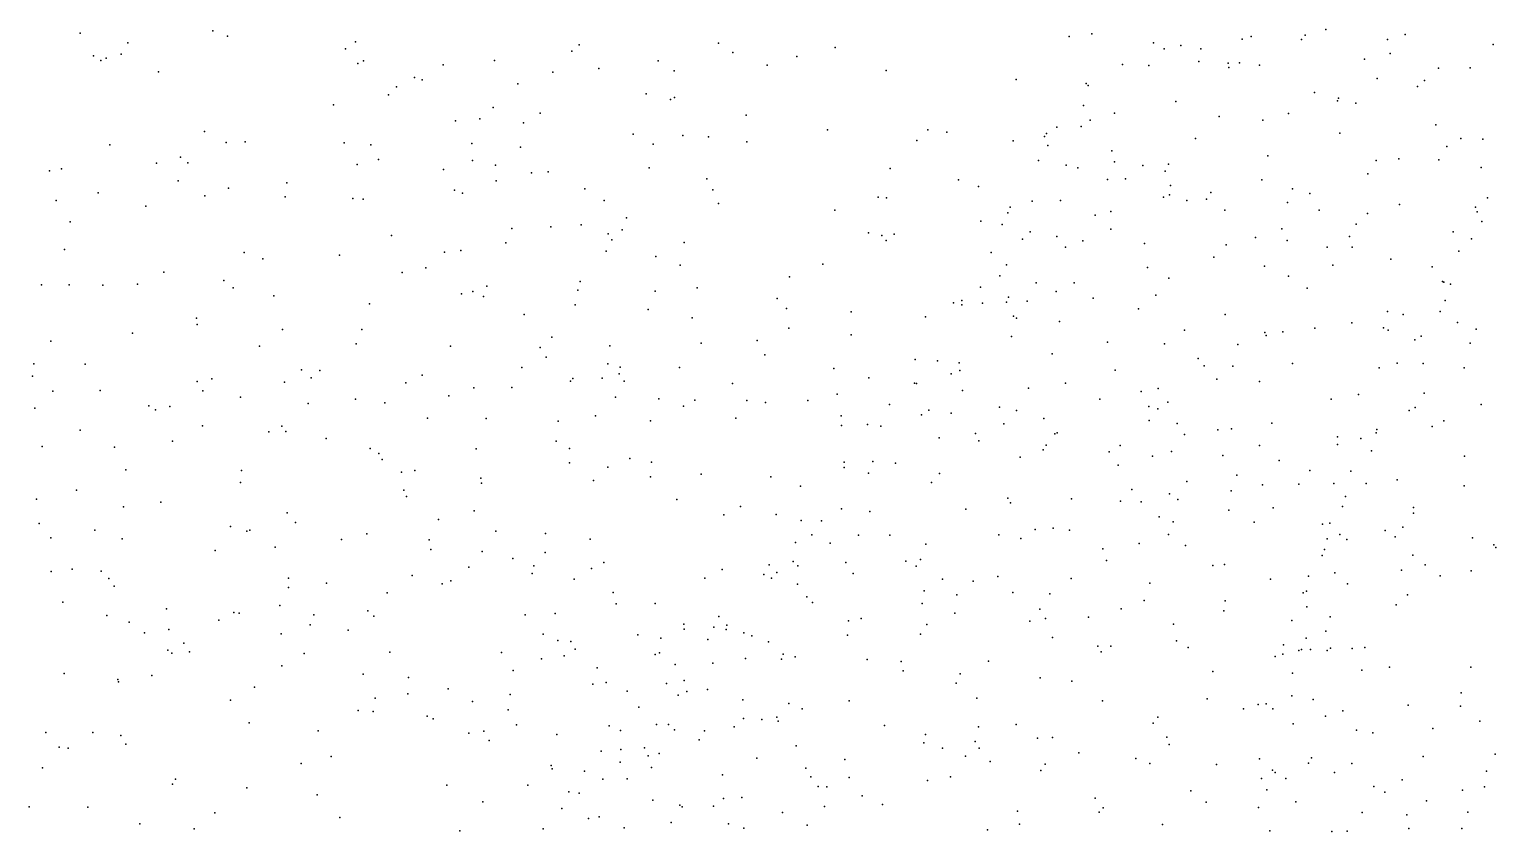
# Model space of a CAD drawing. Header units: metres. Extents: x -25 to 25, y -27.7 to 27.8.
# Drawn here: x -6.38 to -4.834, y 0.012 to 0.858 of the extents above; entities that cross this region are included whole.
import ezdxf

# ---------------------------------------------------------------- set-up
doc = ezdxf.new("R2010")
doc.units = ezdxf.units.M

msp = doc.modelspace()

# ---------------------------------------------------------------- linework, layer by layer
for p in [(-6.3264, 0.8536, 28.2686), (-6.1867, 0.856, -10.3809), (-6.171, 0.8505, 28.4922), (-5.2597, 0.8529, 29.4645), (-5.0348, 0.8517, 26.4091), (-5.013, 0.8577, -5.5219), (-4.9293, 0.8523, 21.7364), (-6.2761, 0.8436, 21.5931), (-6.0466, 0.8371, 28.5846), (-6.0362, 0.8446, 0.7526), (-5.8003, 0.8414, -12.3305), (-5.6535, 0.8432, -23.438), (-5.5303, 0.8386, 21.6097), (-5.2836, 0.8502, 26.7649), (-5.1948, 0.8433, -5.7565), (-5.1835, 0.8372, -24.0503), (-5.1659, 0.8408, -6.3733), (-5.1446, 0.8371, -6.4505), (-5.1011, 0.8475, -6.5228), (-5.0918, 0.8503, 26.7719), (-5.0385, 0.8471, -6.6208), (-4.9478, 0.8471, -6.7315), (-4.8365, 0.8416, -5.3671), (-6.3125, 0.8296, -1.2203), (-6.3048, 0.825, 28.3676), (-6.2992, 0.8273, 27.1082), (-6.2832, 0.8316, 27.8179), (-6.0338, 0.8217, -0.0943), (-6.0278, 0.8245, 18.7657), (-5.9437, 0.8204, -7.892), (-5.8894, 0.8249, 18.6515), (-5.8081, 0.8346, -12.532), (-5.7168, 0.8244, 0.7121), (-5.6381, 0.8333, 28.9904), (-5.6022, 0.82, 27.2856), (-5.5706, 0.8292, -11.1681), (-5.2273, 0.8205, 26.6385), (-5.1469, 0.8238, -5.6251), (-5.116, 0.8222, 18.5851), (-5.1038, 0.8223, -5.5613), (-5.083, 0.82, 19.878), (-4.972, 0.8263, 0.7661), (-4.9451, 0.8324, 18.9612), (-6.2439, 0.8128, 27.7349), (-5.9741, 0.8071, -0.2926), (-5.9657, 0.8043, 28.6514), (-5.828, 0.8126, -21.3361), (-5.7795, 0.8164, 27.4017), (-5.7002, 0.8138, -22.9985), (-5.4766, 0.8143, 27.046), (-5.3394, 0.8047, 29.3748), (-5.1995, 0.8195, -6.3105), (-5.1153, 0.8176, 19.6429), (-4.9589, 0.8058, 19.1125), (-4.894, 0.8167, -6.8089), (-4.8607, 0.817, 26.2201), (-6.0015, 0.7888, -8.5022), (-5.9928, 0.7971, -0.816), (-5.865, 0.8001, -8.251), (-5.7297, 0.7897, 28.8442), (-5.2655, 0.8005, -5.9632), (-5.2637, 0.7986, -6.1114), (-5.0249, 0.7912, -5.4088), (-4.9161, 0.7975, 29.7457), (-4.9089, 0.8036, -5.3456), (-6.0594, 0.778, 27.5429), (-5.891, 0.7753, 27.4315), (-5.7038, 0.7838, -22.362), (-5.6999, 0.7858, 27.3286), (-5.2686, 0.7775, -6.1849), (-5.1711, 0.7817, -5.5629), (-5.0005, 0.7825, 18.7847), (-4.9994, 0.7851, -6.7153), (-4.9814, 0.7798, -5.3441), (-5.9306, 0.7612, -12.942), (-5.9051, 0.7634, 21.4394), (-5.8589, 0.7593, 28.7562), (-5.8413, 0.7692, 27.144), (-5.6242, 0.7673, 27.0954), (-5.2615, 0.762, -6.2548), (-5.2359, 0.7695, -5.6754), (-5.1254, 0.7658, -6.5512), (-5.0795, 0.7618, 20.073), (-5.0521, 0.769, 26.4241), (-6.1955, 0.7501, -7.4669), (-5.7434, 0.7473, -22.7557), (-5.691, 0.7459, -11.4346), (-5.664, 0.7444, -11.0193), (-5.5383, 0.7517, 27.1882), (-5.4327, 0.7516, 27.029), (-5.4127, 0.7494, 29.2879), (-5.3097, 0.7448, -5.994), (-5.3074, 0.7479, 18.258), (-5.2967, 0.7544, -5.906), (-5.271, 0.7552, 29.4425), (-5.1504, 0.7425, 0.7351), (-4.9982, 0.7483, 26.3586), (-4.8968, 0.7571, -5.283), (-4.8706, 0.7425, -6.8751), (-6.2953, 0.736, -13.2887), (-6.1725, 0.7385, -14.4751), (-6.1524, 0.7391, 27.5807), (-6.0481, 0.7382, -10.5013), (-6.02, 0.736, 28.6742), (-5.9136, 0.7375, -0.4797), (-5.862, 0.7336, -22.1566), (-5.7222, 0.7366, -10.8596), (-5.6233, 0.739, 27.2471), (-5.4442, 0.7406, -14.3668), (-5.3426, 0.7403, 26.8858), (-5.306, 0.7351, -5.825), (-5.2387, 0.7297, -5.5804), (-4.8852, 0.7342, 26.2299), (-4.8473, 0.7419, 26.1537), (-6.246, 0.7167, 27.6424), (-6.2207, 0.7229, 24.6906), (-6.213, 0.717, 5.7242), (-6.0345, 0.7152, -13.0906), (-6.012, 0.7206, 27.4633), (-5.9128, 0.7193, -22.4568), (-5.8884, 0.7146, -21.1575), (-5.7263, 0.7118, 18.4915), (-5.3158, 0.7196, -6.1249), (-5.2867, 0.7146, 26.7578), (-5.2743, 0.7117, 19.5451), (-5.2359, 0.718, 19.7701), (-5.206, 0.7143, -6.4519), (-5.1789, 0.7157, 19.3085), (-5.0742, 0.7243, -5.3465), (-4.9598, 0.7196, 29.7007), (-4.936, 0.7213, 26.2971), (-4.8936, 0.72, 20.4951), (-4.849, 0.7121, -12.2702), (-6.3587, 0.7086, 5.9447), (-6.346, 0.7107, -1.3378), (-6.223, 0.698, 0.4308), (-6.1086, 0.696, 27.5147), (-5.9435, 0.7101, -0.1642), (-5.8878, 0.6981, -7.7707), (-5.8505, 0.7066, -12.7682), (-5.8329, 0.7074, -10.7274), (-5.6657, 0.7, -21.8045), (-5.4724, 0.7111, -23.8244), (-5.4002, 0.6991, 26.9584), (-5.243, 0.6993, -6.3901), (-5.224, 0.7, -5.5024), (-5.1822, 0.7081, 29.5241), (-5.0804, 0.699, 29.6113), (-4.9687, 0.7055, -5.2315), (-6.3076, 0.6852, -10.3416), (-6.1949, 0.6823, -1.2032), (-6.1702, 0.6904, 0.7255), (-6.1103, 0.681, -8.7058), (-5.9316, 0.6881, 28.7524), (-5.9232, 0.685, 27.3847), (-5.7944, 0.6895, 27.3186), (-5.6594, 0.6885, 28.9878), (-5.4851, 0.6807, 27.0749), (-5.379, 0.6919, 26.9819), (-5.1841, 0.6807, -5.3732), (-5.1777, 0.6831, 26.5674), (-5.1767, 0.6932, -14.3221), (-5.1342, 0.6857, 26.7488), (-5.048, 0.6897, 20.2403), (-5.0296, 0.6848, -6.7363), (-6.3518, 0.6774, 27.7351), (-6.2572, 0.6712, 28.5778), (-6.0391, 0.6794, 21.3982), (-6.0282, 0.6788, 24.8737), (-5.7739, 0.6771, -11.761), (-5.6532, 0.674, 0.754), (-5.5305, 0.6672, 29.1315), (-5.4762, 0.6802, 18.2448), (-5.3458, 0.6701, 29.3517), (-5.3225, 0.6765, -6.2065), (-5.2928, 0.6774, 19.2084), (-5.2397, 0.6656, 26.8689), (-5.1596, 0.6771, 18.3884), (-5.1386, 0.6786, -6.5887), (-5.1194, 0.6669, -5.2913), (-5.0534, 0.675, 19.0286), (-5.02, 0.667, 18.6496), (-4.9353, 0.673, -5.1683), (-4.855, 0.6704, 26.0794), (-4.8533, 0.6653, -6.9105), (-4.8425, 0.6802, 25.7661), (-6.3371, 0.6546, -7.2521), (-5.8303, 0.6496, -14.4537), (-5.7982, 0.6517, -8.4171), (-5.7503, 0.6589, -7.9353), (-5.3768, 0.6556, 19.8618), (-5.3541, 0.6521, -6.0338), (-5.3484, 0.6642, -5.7883), (-5.2562, 0.6617, 29.4358), (-4.981, 0.6523, 26.3211), (-4.9688, 0.6636, 26.1266), (-4.8484, 0.6551, 25.6449), (-5.9981, 0.6405, 0.0718), (-5.8714, 0.6476, 18.6966), (-5.7697, 0.6422, -11.5584), (-5.7659, 0.6359, -12.5843), (-5.7551, 0.6464, -11.1483), (-5.4952, 0.6432, 19.5756), (-5.481, 0.6404, 19.7397), (-5.4767, 0.6351, 29.1959), (-5.4682, 0.6419, 0.7482), (-5.3329, 0.6366, -5.6453), (-5.3246, 0.6443, 21.607), (-5.2967, 0.6392, -5.5326), (-5.269, 0.6349, -6.3704), (-5.2395, 0.6472, 26.6658), (-5.0872, 0.6383, 26.4644), (-5.0594, 0.6473, -5.2045), (-5.0538, 0.6351, 21.8405), (-4.9879, 0.6393, 20.4027), (-4.8785, 0.6441, 26.1806), (-4.8592, 0.6367, 25.8942), (-6.343, 0.6255, 5.3897), (-6.1537, 0.6223, 28.6669), (-6.053, 0.6197, -1.0771), (-5.9423, 0.6228, -8.6186), (-5.9249, 0.6246, -0.8352), (-5.8776, 0.6328, 21.3539), (-5.7718, 0.6239, -11.335), (-5.6894, 0.6329, 21.3847), (-5.3658, 0.6224, -5.9389), (-5.2874, 0.628, -21.6226), (-5.2041, 0.632, -5.3098), (-5.1181, 0.6307, -6.6415), (-5.0115, 0.628, 29.6211), (-4.9853, 0.6282, -5.1265), (-4.8727, 0.6239, 29.7117), (-6.134, 0.6157, 27.5055), (-5.9618, 0.6063, 18.8206), (-5.7193, 0.6181, 28.9116), (-5.6939, 0.6091, -8.228), (-5.5434, 0.6101, -21.9546), (-5.3498, 0.6093, -5.5779), (-5.201, 0.6065, 18.9004), (-5.1311, 0.6175, 29.5361), (-5.0775, 0.6082, -5.1462), (-5.0054, 0.6092, 0.7933), (-4.9445, 0.6153, -6.8362), (-4.9008, 0.6075, -14.2742), (-6.3671, 0.5884, 28.4893), (-6.338, 0.5882, 21.431), (-6.3026, 0.588, 27.6461), (-6.2662, 0.5891, 28.5959), (-6.2381, 0.6016, 5.8251), (-6.1749, 0.593, 24.7828), (-5.987, 0.6014, -7.583), (-5.7994, 0.5917, 0.8301), (-5.5784, 0.5969, 19.4279), (-5.3567, 0.598, -6.1108), (-5.3183, 0.5906, -6.2834), (-5.2782, 0.5905, 26.7596), (-5.1785, 0.5954, 26.5775), (-5.0524, 0.5974, 18.496), (-4.8899, 0.592, 26.0797), (-4.8886, 0.5912, 25.7722), (-4.8816, 0.5889, -5.0705), (-6.1652, 0.5853, -22.4298), (-6.1223, 0.5768, -10.5393), (-5.9244, 0.579, 28.7838), (-5.9125, 0.5814, -23.0216), (-5.9012, 0.5762, -10.8705), (-5.8977, 0.5869, 27.3419), (-5.8016, 0.5828, 27.1594), (-5.7202, 0.5816, 27.2517), (-5.6759, 0.5852, -8.0668), (-5.5914, 0.5738, 19.2483), (-5.3772, 0.5858, -6.0355), (-5.3474, 0.5754, -5.4942), (-5.2972, 0.5813, 20.1235), (-5.2581, 0.5742, -6.4345), (-5.1923, 0.5775, -5.1826), (-5.0326, 0.5847, 26.4075), (-6.0215, 0.5682, 28.741), (-5.8584, 0.5572, -11.0765), (-5.8045, 0.5674, 28.8608), (-5.7274, 0.5623, -12.272), (-5.5818, 0.5633, 29.0674), (-5.5133, 0.5598, 27.0861), (-5.4054, 0.5693, -5.7609), (-5.3968, 0.5674, -5.6543), (-5.3966, 0.5719, -5.8664), (-5.375, 0.5691, 26.9276), (-5.3496, 0.5702, -6.2172), (-5.3277, 0.5711, 0.7799), (-5.2103, 0.5629, -6.5045), (-5.1192, 0.557, 20.3058), (-4.9478, 0.5601, 26.243), (-4.9314, 0.5571, -12.6279), (-4.8925, 0.5603, 25.9674), (-4.8869, 0.5717, 25.614), (-6.2039, 0.5531, -8.8332), (-6.203, 0.5464, 24.9399), (-6.0293, 0.5414, -22.0445), (-5.6811, 0.5535, -23.594), (-5.5792, 0.5427, 27.0705), (-5.4349, 0.5546, 29.2222), (-5.3422, 0.5555, 29.3179), (-5.339, 0.5533, -5.3997), (-5.2939, 0.5496, -6.3668), (-5.0245, 0.5426, -6.7595), (-4.9856, 0.5484, -5.0387), (-4.9522, 0.5431, -6.8371), (-4.8741, 0.5485, 25.4837), (-4.8543, 0.5416, 25.3926), (-6.3574, 0.529, 27.6839), (-6.2713, 0.5375, -1.3292), (-6.1131, 0.5412, -22.7904), (-6.0354, 0.5261, -13.1027), (-5.829, 0.5333, -23.3398), (-5.6717, 0.5269, 19.744), (-5.6126, 0.5297, 27.1631), (-5.5135, 0.5356, 29.1304), (-5.3443, 0.5338, 18.8416), (-5.2432, 0.5278, -5.1641), (-5.1831, 0.526, -5.0992), (-5.162, 0.5407, -6.5901), (-5.0772, 0.5382, -6.7034), (-5.0757, 0.5351, 26.4564), (-5.0583, 0.5388, 26.0039), (-4.9471, 0.5406, 25.6233), (-4.9192, 0.5303, 25.705), (-4.9123, 0.5344, 26.1442), (-4.8607, 0.5267, -6.9148), (-6.1374, 0.5237, 19.0241), (-5.936, 0.5237, 25.0962), (-5.8415, 0.5222, -0.595), (-5.8352, 0.5122, -11.6136), (-5.7678, 0.5241, -8.5158), (-5.6045, 0.5145, -21.1773), (-5.3014, 0.5155, 26.8096), (-5.1475, 0.5107, 18.2588), (-5.1056, 0.5256, 21.7313), (-6.3753, 0.5051, 24.6145), (-6.3212, 0.5046, -7.2), (-6.0932, 0.4987, 0.6679), (-6.0736, 0.4981, 0.4982), (-5.8608, 0.5013, -0.2754), (-5.7699, 0.505, -7.7216), (-5.7572, 0.5016, 28.8988), (-5.6946, 0.5011, 18.5028), (-5.5319, 0.5002, -14.4425), (-5.446, 0.5095, -5.6459), (-5.4223, 0.5082, -5.5083), (-5.3995, 0.5063, -6.0621), (-5.3988, 0.498, -5.3903), (-5.2352, 0.4983, 26.6893), (-5.1412, 0.5028, 18.7455), (-5.1111, 0.5026, 25.7291), (-5.0479, 0.5056, -22.2238), (-4.9565, 0.5007, -4.9776), (-4.9376, 0.5059, 25.8023), (-4.9104, 0.5056, 29.6197), (-4.8672, 0.5007, -4.9723), (-6.3769, 0.492, 19.167), (-6.2031, 0.4866, -14.4672), (-6.1877, 0.4894, -7.3263), (-6.1109, 0.4856, -1.1885), (-6.0829, 0.4904, 21.2883), (-5.9832, 0.485, -8.7457), (-5.966, 0.493, 0.1502), (-5.9114, 0.4797, -0.0436), (-5.8713, 0.48, 18.8716), (-5.8095, 0.4868, -21.0119), (-5.8069, 0.4897, 19.5503), (-5.7761, 0.4901, 21.2849), (-5.7581, 0.4945, -21.8737), (-5.753, 0.4869, 27.2471), (-5.6387, 0.4842, 20.0009), (-5.4947, 0.4902, -23.8841), (-5.4468, 0.4846, 21.3767), (-5.4447, 0.4843, -5.9416), (-5.4081, 0.4944, -21.381), (-5.3265, 0.4796, -6.3276), (-5.2875, 0.4848, -6.4193), (-5.1278, 0.489, -6.6558), (-5.0829, 0.4865, -5.011), (-6.3554, 0.4763, -10.3103), (-6.3053, 0.477, 28.5994), (-6.1971, 0.4767, 19.3292), (-6.1575, 0.4698, 27.482), (-6.0362, 0.4678, 19.4646), (-6.0051, 0.4641, 0.3643), (-5.9376, 0.4712, 19.2616), (-5.7618, 0.4701, -12.7335), (-5.7164, 0.4683, -12.5533), (-5.6783, 0.4667, 27.1958), (-5.6235, 0.4666, -8.286), (-5.6038, 0.4643, 29.0314), (-5.5592, 0.4665, 20.1594), (-5.5282, 0.473, 25.1885), (-5.396, 0.4771, 20.2555), (-5.2512, 0.4679, -5.0953), (-5.2076, 0.476, -6.5333), (-5.1897, 0.479, 25.531), (-5.1796, 0.4645, 29.4116), (-5.0072, 0.4678, 29.538), (-4.9784, 0.4726, -6.8132), (-4.9091, 0.4741, -6.8739), (-6.3742, 0.4585, -22.509), (-6.2541, 0.4608, -20.9402), (-6.2469, 0.4565, -10.4211), (-6.2321, 0.46, 19.5929), (-6.0861, 0.4634, 27.4304), (-5.783, 0.4504, -11.8473), (-5.6901, 0.4603, 28.9534), (-5.5239, 0.4501, 29.0989), (-5.4731, 0.4621, 0.844), (-5.4394, 0.4512, 27.0107), (-5.4314, 0.4561, 29.1932), (-5.408, 0.4532, 25.4212), (-5.3569, 0.4593, 26.9072), (-5.339, 0.456, -5.1778), (-5.1994, 0.46, 21.5678), (-5.1902, 0.4578, -5.031), (-4.9249, 0.4559, 25.4947), (-4.9188, 0.4591, 20.5177), (-4.8491, 0.4621, 25.2867), (-6.3266, 0.4351, 19.7496), (-6.1974, 0.4398, 28.6886), (-6.1274, 0.4334, 27.2517), (-6.1139, 0.4394, 28.7248), (-6.1097, 0.4337, 19.7135), (-5.9602, 0.4479, -14.46), (-5.8983, 0.4473, 19.6765), (-5.8226, 0.4447, 28.8635), (-5.725, 0.4451, 18.7419), (-5.6349, 0.4479, 0.8746), (-5.5237, 0.44, 27.0937), (-5.4964, 0.4412, -5.7424), (-5.482, 0.4393, -5.8751), (-5.3523, 0.4418, -24.1176), (-5.3104, 0.4475, 18.7123), (-5.1992, 0.4453, -21.4515), (-5.1697, 0.4421, -6.5853), (-5.1267, 0.4356, -4.9806), (-5.1125, 0.4364, 20.4594), (-5.0698, 0.4425, 29.4763), (-4.959, 0.4359, 25.4495), (-4.9009, 0.4391, -4.9259), (-4.8884, 0.445, 25.3689), (-6.3666, 0.418, 21.3427), (-6.229, 0.4235, 27.5463), (-6.0671, 0.4263, 24.8451), (-5.8244, 0.4236, 25.2187), (-5.4206, 0.4271, -5.2803), (-5.3824, 0.4318, -6.2149), (-5.3787, 0.424, 20.4242), (-5.3077, 0.4192, -6.374), (-5.2988, 0.4313, 21.4503), (-5.2962, 0.4324, 26.8197), (-5.2298, 0.4191, -21.8865), (-5.1619, 0.4307, 26.6018), (-5.083, 0.419, 26.4964), (-5.0007, 0.4281, 18.5171), (-5.0005, 0.4202, 26.2894), (-4.9759, 0.4262, 25.7155), (-4.9598, 0.4324, 26.0664), (-6.2902, 0.4174, 27.6067), (-6.0208, 0.4157, 5.4573), (-6.0115, 0.4104, -21.8736), (-6.0079, 0.4044, 27.3768), (-5.9089, 0.4153, 28.8124), (-5.8105, 0.416, 19.982), (-5.7467, 0.4054, 28.9005), (-5.4906, 0.4022, -5.4133), (-5.3353, 0.4067, -5.107), (-5.3111, 0.4144, 29.2799), (-5.2415, 0.4123, 25.7821), (-5.1956, 0.4077, 0.8727), (-5.1756, 0.4125, 26.6262), (-5.1216, 0.4083, 26.2664), (-5.0622, 0.4031, -6.7091), (-4.9646, 0.4132, 25.5638), (-4.8666, 0.4076, -6.8916), (-6.2782, 0.3932, 28.6171), (-6.1563, 0.3926, -22.9718), (-5.9878, 0.3909, 0.5949), (-5.9737, 0.3926, 27.2322), (-5.8105, 0.4006, 27.2817), (-5.7701, 0.3961, 25.0175), (-5.7241, 0.4015, 27.2326), (-5.6716, 0.3888, -8.4549), (-5.521, 0.3959, 18.2908), (-5.5208, 0.4013, -5.6667), (-5.4951, 0.3899, -5.9701), (-5.4667, 0.4004, -6.0353), (-5.4204, 0.3895, -5.1965), (-5.2319, 0.3982, -6.4954), (-5.1069, 0.3877, -4.9307), (-5.0298, 0.3926, 26.369), (-4.9864, 0.3918, 25.8668), (-6.3303, 0.3719, -22.7954), (-6.1575, 0.38, -8.94), (-5.9853, 0.3719, 19.9525), (-5.9039, 0.3845, 0.7542), (-5.9031, 0.3793, 21.2109), (-5.7852, 0.3821, 27.1729), (-5.7251, 0.3861, -12.0564), (-5.5983, 0.3858, 25.0469), (-5.5669, 0.3761, 18.4999), (-5.4288, 0.38, -6.1147), (-5.2174, 0.3727, -4.9716), (-5.1595, 0.381, 25.2425), (-5.1129, 0.3713, 26.5649), (-5.0797, 0.3774, 29.4168), (-5.0415, 0.3783, -4.9042), (-5.0045, 0.3791, -6.7664), (-4.9703, 0.379, 26.1719), (-4.9378, 0.3827, 25.4365), (-4.8671, 0.3765, 25.2545), (-6.3727, 0.3625, 27.6924), (-6.2413, 0.3591, -7.2541), (-5.9825, 0.3651, 25.1609), (-5.6973, 0.3622, -12.2136), (-5.3483, 0.3635, 26.9328), (-5.3455, 0.3584, 29.2166), (-5.281, 0.3626, 26.8262), (-5.2293, 0.3603, 26.7331), (-5.2077, 0.3595, 29.3227), (-5.1776, 0.3679, 18.6091), (-5.1689, 0.3621, -6.5808), (-4.9923, 0.3652, 25.9503), (-6.2809, 0.3542, 24.9411), (-6.1082, 0.3479, 5.2481), (-5.9487, 0.3409, -13.0552), (-5.9111, 0.35, 27.3284), (-5.6477, 0.3459, -20.7989), (-5.6303, 0.3548, 28.9665), (-5.5925, 0.3462, -7.9927), (-5.5235, 0.3521, -5.3703), (-5.4938, 0.3493, -5.289), (-5.3924, 0.3517, 26.913), (-5.1888, 0.3437, 26.0848), (-5.1151, 0.3508, -6.6474), (-5.0685, 0.3532, 21.6002), (-4.9954, 0.3546, 25.6178), (-4.9205, 0.3535, -12.867), (-4.9205, 0.3478, -4.8603), (-6.3696, 0.3369, 24.6655), (-6.3111, 0.3299, -9.031), (-6.1681, 0.3337, 28.6976), (-6.1506, 0.3286, 19.9939), (-6.1475, 0.3299, 25.028), (-6.0994, 0.3377, -20.8473), (-6.0243, 0.326, -10.9126), (-5.8883, 0.3288, -11.5445), (-5.8358, 0.3263, -0.2345), (-5.566, 0.3398, -5.7885), (-5.5548, 0.3249, 27.0433), (-5.5446, 0.3397, -5.8817), (-5.3193, 0.3303, 20.705), (-5.3005, 0.3318, -4.9995), (-5.2832, 0.3297, -6.4348), (-5.1787, 0.3252, 26.4594), (-5.1738, 0.3386, -4.9132), (-5.0883, 0.338, 20.6305), (-5.0164, 0.3359, 25.78), (-5.0086, 0.3372, 26.2567), (-4.9983, 0.3253, 26.0968), (-4.9505, 0.3293, -6.8099), (-4.9318, 0.333, 25.2638), (-6.3573, 0.3215, 4.9355), (-6.2822, 0.3205, 27.6056), (-6.1209, 0.3118, -10.6884), (-6.0508, 0.32, 27.4131), (-5.9585, 0.3194, 28.7807), (-5.7887, 0.3201, 25.3464), (-5.5722, 0.3169, -5.4548), (-5.5356, 0.316, -5.9864), (-5.5056, 0.3245, 29.0626), (-5.4727, 0.3246, -6.0962), (-5.4346, 0.3148, -6.1661), (-5.3577, 0.3247, 0.922), (-5.3346, 0.3211, -6.3392), (-5.2479, 0.3101, -4.9374), (-5.2098, 0.3156, -6.5204), (-5.1608, 0.3135, 21.4519), (-5.0143, 0.3094, 26.0146), (-5.0116, 0.3207, -4.8526), (-4.9906, 0.32, 25.5133), (-4.9398, 0.3226, 25.3665), (-4.8582, 0.3218, -4.8415), (-4.8357, 0.3143, -6.8936), (-4.8338, 0.3116, -12.3823), (-6.184, 0.3083, -10.5063), (-5.9567, 0.3092, 5.3036), (-5.9024, 0.3073, 20.1839), (-5.8703, 0.2999, 0.451), (-5.836, 0.3063, -0.5826), (-5.7744, 0.2958, -12.8667), (-5.5745, 0.2968, -5.3764), (-5.5192, 0.2957, -5.2335), (-5.4559, 0.297, 27.0657), (-5.4404, 0.2988, -5.1001), (-5.2443, 0.2979, 26.6057), (-5.0168, 0.3032, 26.3359), (-4.9212, 0.3035, -12.6123), (-6.3572, 0.286, -14.4603), (-6.335, 0.2885, 5.8177), (-6.3042, 0.2864, 28.5877), (-6.2961, 0.2787, -13.2612), (-6.1068, 0.2793, -23.1432), (-5.9763, 0.2821, 5.5238), (-5.9165, 0.2906, -0.8708), (-5.8498, 0.2839, 20.3618), (-5.8481, 0.292, 28.833), (-5.7872, 0.2892, 21.1545), (-5.6679, 0.2791, 28.9298), (-5.6494, 0.2882, 25.4988), (-5.6057, 0.2831, -5.5074), (-5.6, 0.2933, -5.7031), (-5.5973, 0.2791, -5.8333), (-5.5919, 0.2852, 27.1599), (-5.5698, 0.2921, 28.9959), (-5.5115, 0.284, 20.7677), (-5.4448, 0.2917, -20.7385), (-5.3588, 0.2808, 29.1652), (-5.2816, 0.2788, 29.2206), (-5.1321, 0.2926, 26.6328), (-5.1197, 0.2937, -4.8627), (-5.0313, 0.2813, 25.9065), (-5.0034, 0.2847, -6.7508), (-4.933, 0.2876, -22.1456), (-4.9083, 0.2933, -21.3415), (-4.8922, 0.2816, -6.8427), (-4.8597, 0.2868, 29.4624), (-6.2905, 0.2707, 27.3399), (-6.1067, 0.2693, -13.198), (-6.0667, 0.2739, 21.1566), (-6.0027, 0.2638, -1.0383), (-5.9446, 0.273, 27.3472), (-5.9355, 0.2763, -11.4013), (-5.8056, 0.2782, -0.0376), (-5.7644, 0.264, 5.3763), (-5.5702, 0.2728, -5.3101), (-5.4366, 0.2657, 20.9041), (-5.4171, 0.2782, 25.0472), (-5.3848, 0.2759, -6.2732), (-5.3428, 0.264, 18.5011), (-5.1984, 0.2737, 26.7385), (-5.0713, 0.2782, -6.682), (-5.0367, 0.2636, 20.8021), (-5.0334, 0.2656, -14.1522), (-4.9901, 0.2732, 29.3896), (-6.3447, 0.254, 20.2955), (-6.1159, 0.2504, 5.6319), (-5.7612, 0.2519, -8.6774), (-5.72, 0.2526, 0.2146), (-5.5603, 0.2593, -6.0204), (-5.5542, 0.2534, -8.1176), (-5.4386, 0.2526, -6.2184), (-5.4021, 0.2615, 21.1867), (-5.3039, 0.2625, -6.4102), (-5.2044, 0.2557, 20.9175), (-5.119, 0.2552, 18.088), (-5.0329, 0.2489, 0.9392), (-4.9387, 0.2509, -6.7932), (-4.9268, 0.2614, 25.285), (-6.2985, 0.2397, 20.4965), (-6.2749, 0.2327, 20.6812), (-6.2355, 0.2469, 28.6387), (-6.1804, 0.2347, 24.8588), (-6.1645, 0.243, 27.5077), (-6.1589, 0.2422, 20.3059), (-6.0802, 0.2406, 27.4472), (-6.0231, 0.2446, 28.7459), (-6.0168, 0.2391, -14.4659), (-5.8571, 0.2405, 5.1929), (-5.8255, 0.2418, 20.6361), (-5.6531, 0.2387, -5.6547), (-5.5163, 0.2342, -5.1306), (-5.503, 0.2367, 0.9443), (-5.4041, 0.2424, -5.0033), (-5.3252, 0.2338, 26.9635), (-5.3144, 0.2463, -4.9338), (-5.3084, 0.2366, -20.8995), (-5.2633, 0.2381, 26.8587), (-5.2288, 0.2467, -6.4948), (-5.1206, 0.2447, -6.6223), (-5.0488, 0.2346, 25.7015), (-5.0084, 0.2382, -4.8044), (-6.2586, 0.2215, -9.3133), (-6.2331, 0.2249, 21.1325), (-6.1146, 0.2204, -9.2558), (-6.0841, 0.2298, -7.3765), (-6.0439, 0.2242, 20.5221), (-5.8381, 0.2201, -20.5742), (-5.7385, 0.2195, 20.8212), (-5.6898, 0.2305, 27.239), (-5.6894, 0.2255, -12.5335), (-5.6581, 0.2275, -5.7262), (-5.6453, 0.2249, -20.2767), (-5.6447, 0.2297, -5.8156), (-5.6266, 0.2214, -5.3521), (-5.6181, 0.2184, 20.9944), (-5.5173, 0.2192, 5.1546), (-5.4405, 0.2201, 18.2608), (-5.4338, 0.2302, 29.0748), (-5.3013, 0.2166, 29.1675), (-5.1736, 0.2305, -6.5552), (-5.013, 0.2232, 26.4229), (-6.2339, 0.2034, 20.9673), (-6.217, 0.2107, -1.2297), (-6.2112, 0.2014, 27.5671), (-6.0001, 0.2012, 20.6912), (-5.8227, 0.2135, 25.0076), (-5.809, 0.2122, 0.7006), (-5.8045, 0.2042, 27.3044), (-5.714, 0.216, -12.0354), (-5.6645, 0.2143, 5.2137), (-5.6005, 0.2119, -5.2759), (-5.2533, 0.2075, 26.2213), (-5.2498, 0.2013, 17.9568), (-5.2395, 0.2074, -14.2482), (-5.1703, 0.2131, 29.2529), (-5.1581, 0.2059, -4.827), (-5.0576, 0.2089, 25.0426), (-5.0412, 0.2028, 21.4119), (-5.0386, 0.2038, -6.6767), (-5.0335, 0.216, 29.3281), (-5.0289, 0.2038, 26.0801), (-5.0114, 0.203, 26.2774), (-5.0079, 0.2052, 26.1833), (-4.9853, 0.205, -6.7306), (-4.9717, 0.2059, -21.132), (-6.2297, 0.1999, -7.2537), (-6.1137, 0.1866, 20.819), (-6.0901, 0.1997, 28.7056), (-5.8822, 0.2007, -8.9878), (-5.8399, 0.1941, -11.6492), (-5.8161, 0.1973, -8.8265), (-5.7203, 0.1985, 27.1777), (-5.7155, 0.2003, 0.5377), (-5.6992, 0.188, -5.5939), (-5.6595, 0.1895, -5.886), (-5.6249, 0.1943, -5.9816), (-5.5868, 0.1939, -21.6261), (-5.5853, 0.1991, 28.944), (-5.5726, 0.1963, -5.1803), (-5.4965, 0.1933, 25.7597), (-5.4607, 0.1912, 27.1114), (-5.3685, 0.1917, -21.66), (-5.0663, 0.1966, 26.5593), (-5.0583, 0.1991, -20.5898), (-6.3435, 0.1787, 28.4879), (-6.2869, 0.1722, 27.6563), (-6.2509, 0.1765, 28.589), (-6.0279, 0.1779, 5.0322), (-5.9803, 0.1744, 25.2553), (-5.8698, 0.1819, 28.7788), (-5.7814, 0.1845, 28.8237), (-5.6896, 0.1712, 28.8682), (-5.4586, 0.1814, -6.2405), (-5.3985, 0.1784, -6.2958), (-5.3142, 0.1741, -6.4139), (-5.2809, 0.1705, -24.2673), (-5.1319, 0.1807, 21.1679), (-5.0479, 0.179, 25.5575), (-4.9749, 0.1822, 20.9712), (-4.9459, 0.1852, 29.3367), (-4.8601, 0.1852, -4.7811), (-6.2862, 0.1699, -23.0514), (-6.1425, 0.1641, 27.5291), (-5.9809, 0.1573, -11.168), (-5.9383, 0.1626, -23.4779), (-5.8732, 0.1565, -9.242), (-5.7857, 0.1673, 21.046), (-5.7717, 0.169, -14.4669), (-5.7495, 0.1601, -7.6908), (-5.7083, 0.1682, -5.787), (-5.6959, 0.1559, -5.4251), (-5.6866, 0.1598, -12.2579), (-5.6651, 0.1616, -5.3297), (-5.4026, 0.1684, 25.9184), (-5.0486, 0.155, 29.2708), (-4.8703, 0.1584, -6.7946), (-6.1681, 0.1506, -10.3999), (-6.0332, 0.1396, 27.4603), (-6.0154, 0.1525, -11.0167), (-5.9129, 0.149, 27.2674), (-5.8753, 0.1404, 27.3573), (-5.7372, 0.1431, -5.6478), (-5.6278, 0.1508, -0.0783), (-5.5792, 0.147, -5.1311), (-5.5651, 0.1415, -6.1304), (-5.5155, 0.1499, -5.051), (-5.3808, 0.1526, 5.2108), (-5.2484, 0.1497, 26.9201), (-5.1379, 0.152, 26.7691), (-5.0996, 0.1413, -6.6044), (-5.0842, 0.146, 26.6808), (-5.0759, 0.1465, -4.7875), (-5.0688, 0.1413, 25.7227), (-5.0261, 0.1512, 25.4189), (-4.9948, 0.1392, 26.3672), (-4.926, 0.1453, -4.7639), (-4.871, 0.1442, -20.4506), (-6.1482, 0.1267, 28.6411), (-6.0176, 0.1384, 5.5697), (-5.9607, 0.1337, -0.8817), (-5.9542, 0.1309, 27.409), (-5.8663, 0.1245, -0.5814), (-5.7186, 0.1247, -0.2385), (-5.706, 0.1248, -12.672), (-5.627, 0.1313, -6.0652), (-5.6078, 0.1301, 25.0636), (-5.5919, 0.1327, 27.2259), (-5.5903, 0.1284, 4.9774), (-5.4784, 0.1239, 0.4277), (-5.3393, 0.1249, 29.079), (-5.1949, 0.1261, 29.1678), (-5.1902, 0.1325, -6.5192), (-5.0473, 0.1255, 26.0451), (-5.0133, 0.1336, 26.4804), (-4.8504, 0.1285, 25.0374), (-6.3628, 0.1164, 27.402), (-6.3132, 0.1164, 27.7194), (-6.2835, 0.1133, 28.5142), (-6.0755, 0.1182, -20.5493), (-5.9166, 0.1159, 28.7415), (-5.9007, 0.1177, -9.4079), (-5.8237, 0.1145, -20.3149), (-5.7687, 0.1235, 27.3134), (-5.7568, 0.1186, -5.7499), (-5.6997, 0.1191, 25.6246), (-5.6738, 0.1088, 0.7126), (-5.6682, 0.1182, 0.8889), (-5.6368, 0.1224, -5.2027), (-5.4352, 0.1143, -4.9262), (-5.3792, 0.1224, -20.1429), (-5.3171, 0.1103, 27.0514), (-5.301, 0.1112, 18.1811), (-5.1804, 0.1115, -4.7802), (-4.9804, 0.1189, -6.6905), (-4.9632, 0.116, 21.1247), (-4.9, 0.1207, 24.9575), (-6.3488, 0.1008, 28.4204), (-6.3392, 0.1, -9.9933), (-6.2783, 0.1042, -9.6842), (-5.8953, 0.1079, -7.543), (-5.7771, 0.0968, -5.6066), (-5.7563, 0.0986, -5.8446), (-5.7315, 0.1004, -5.9175), (-5.716, 0.0944, 28.8116), (-5.5714, 0.1023, 28.8978), (-5.4368, 0.1056, 28.9875), (-5.417, 0.0999, 25.0564), (-5.3827, 0.1068, 26.8462), (-5.3783, 0.0998, -6.3643), (-5.2732, 0.0951, -4.8134), (-5.1781, 0.1038, 1.0653), (-4.8342, 0.0935, -12.6217), (-6.3661, 0.0791, -1.286), (-6.0933, 0.0836, -23.3319), (-6.0617, 0.0913, 28.6749), (-5.8299, 0.0818, -12.9468), (-5.8286, 0.0783, 25.5254), (-5.757, 0.085, -5.4266), (-5.7276, 0.0917, -11.9391), (-5.7241, 0.0795, -9.0509), (-5.613, 0.0895, -7.9108), (-5.5612, 0.0787, -8.1117), (-5.5201, 0.0881, 27.0269), (-5.3929, 0.0916, -4.8726), (-5.3669, 0.0859, 0.1535), (-5.3087, 0.0829, 26.6207), (-5.2132, 0.0889, 25.0105), (-5.1985, 0.0836, -20.2782), (-5.1283, 0.0827, -6.5624), (-5.0828, 0.0887, -24.4434), (-5.0312, 0.0841, 26.1266), (-5.028, 0.0898, 26.6219), (-4.9856, 0.0839, 25.2477), (-4.9103, 0.091, -6.7302), (-6.2259, 0.0674, 5.6472), (-5.7945, 0.0757, -5.7066), (-5.7752, 0.0673, -11.7186), (-5.7495, 0.0677, 25.0859), (-5.6493, 0.0717, -6.1036), (-5.5561, 0.0698, 1.006), (-5.5154, 0.0689, -6.2496), (-5.4331, 0.0657, -6.3188), (-5.4087, 0.0698, 27.1393), (-5.3135, 0.0765, 5.0495), (-5.0808, 0.0678, 25.811), (-5.0693, 0.0769, 25.5402), (-5.0662, 0.0741, -6.6039), (-5.0552, 0.0679, 25.4522), (-5.0039, 0.0743, 26.2707), (-4.9325, 0.0665, 29.2409), (-4.8433, 0.0755, -6.7709), (-6.2292, 0.0618, -1.1611), (-6.1506, 0.0582, 27.585), (-6.0764, 0.0506, -10.662), (-5.9397, 0.061, -21.5424), (-5.8544, 0.0608, 27.3823), (-5.8113, 0.0538, -5.7941), (-5.8004, 0.0525, -5.5147), (-5.648, 0.0467, -5.1175), (-5.6287, 0.048, 25.7647), (-5.5484, 0.0596, 0.6233), (-5.539, 0.0593, 27.2292), (-5.502, 0.0495, 28.912), (-5.256, 0.0473, -6.4555), (-5.1554, 0.0548, 29.1415), (-5.075, 0.056, 25.9088), (-4.9624, 0.0595, 26.4017), (-4.9508, 0.0537, 25.1426), (-4.8689, 0.0555, -4.7364), (-4.8455, 0.059, 21.4687), (-6.3801, 0.0379, 28.2882), (-6.3185, 0.0378, 27.8019), (-6.1845, 0.0319, 28.566), (-5.902, 0.0435, -11.3771), (-5.8185, 0.0363, 28.7402), (-5.7227, 0.0451, -5.2547), (-5.694, 0.0398, -5.1876), (-5.6918, 0.0379, -12.3669), (-5.6586, 0.0389, -8.7568), (-5.5859, 0.0322, 5.4162), (-5.5417, 0.0386, -4.9746), (-5.4804, 0.0404, -4.9109), (-5.3379, 0.0334, -4.8079), (-5.252, 0.0325, -4.7677), (-5.2477, 0.0371, 27.0244), (-5.1391, 0.0429, 18.2333), (-5.0838, 0.0375, 25.6449), (-5.0446, 0.0432, 26.7055), (-4.9746, 0.0321, 26.5275), (-4.9066, 0.0444, 21.3154), (-4.8633, 0.0326, 24.9377), (-6.2636, 0.0203, -20.5228), (-6.0528, 0.0268, -10.3994), (-5.7903, 0.0259, -5.3814), (-5.7792, 0.0274, -5.9532), (-5.7527, 0.0161, -6.0289), (-5.7032, 0.0215, -12.5306), (-5.6429, 0.0201, 27.3085), (-5.6268, 0.0156, -6.1772), (-5.5599, 0.0189, -0.26), (-5.336, 0.0198, 29.0027), (-5.1852, 0.0194, -6.5131), (-4.9274, 0.0295, -6.6843), (-6.2064, 0.0149, -7.2823), (-5.9261, 0.0127, -9.6292), (-5.8383, 0.0148, -5.7259), (-5.3698, 0.014, -14.2987), (-5.072, 0.0129, 25.9812), (-5.0065, 0.0119, 18.1379), (-4.9903, 0.0125, -4.7109), (-4.9254, 0.0154, -21.9623), (-4.8695, 0.0153, 29.2152)]:
    msp.add_point(p)

doc.saveas('drawing.dxf')
